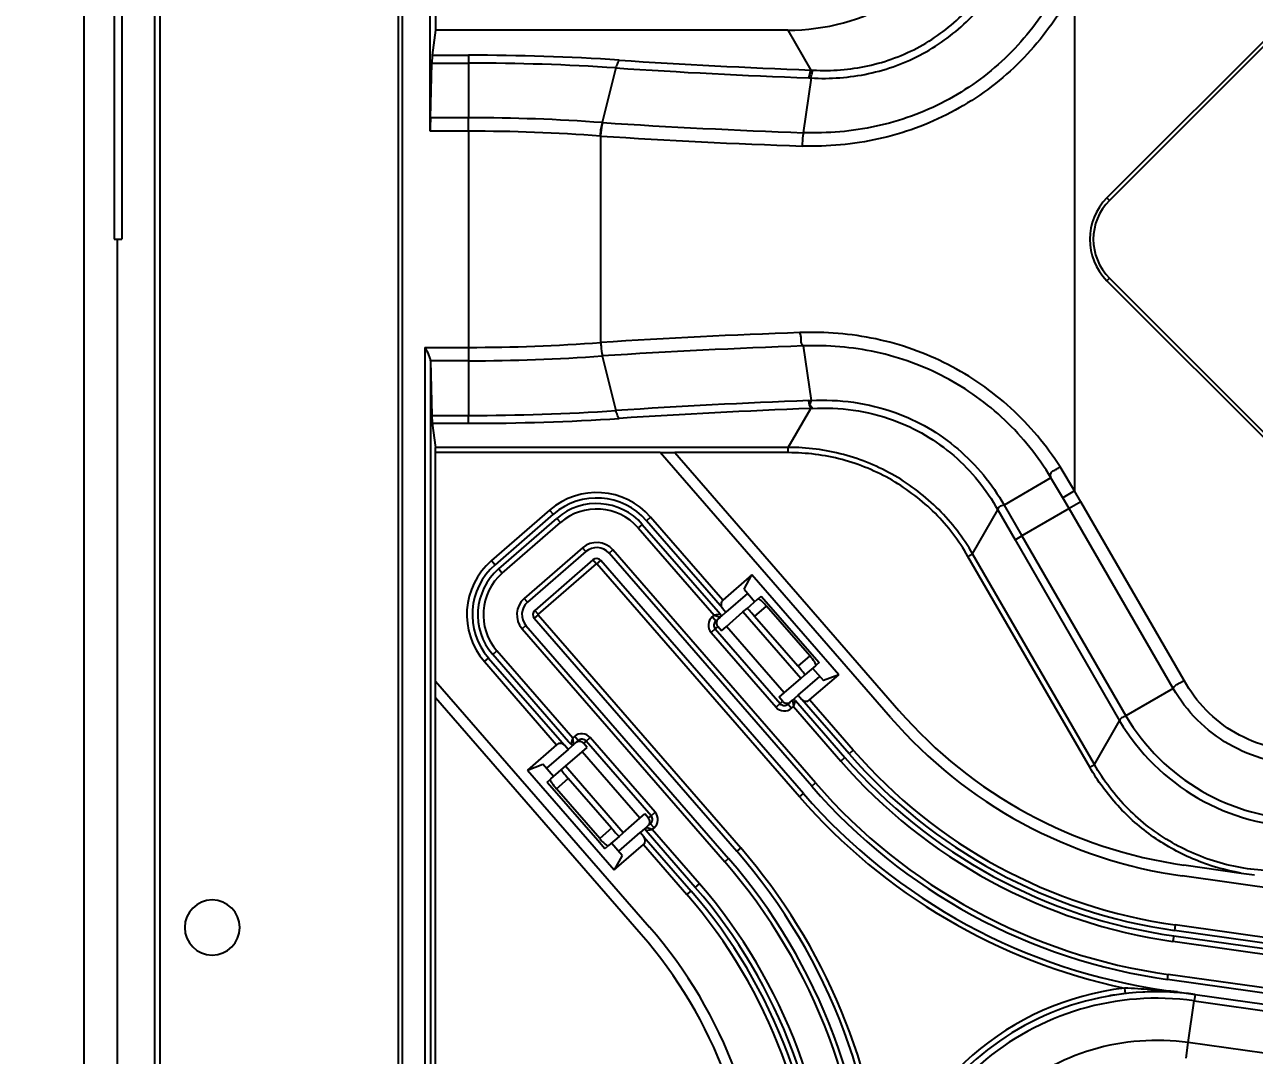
# Model space of a CAD drawing. Header units: millimetres. Extents: x -1070 to 42146, y 1440 to 12921.
# Drawn here: x 2052.3 to 2163.9, y 2947.4 to 3041 of the extents above; entities that cross this region are included whole.
import ezdxf

# ---------------------------------------------------------------- set-up
doc = ezdxf.new("R2010")
doc.units = ezdxf.units.MM
doc.layers.add('DIM', color=4, linetype='Continuous')
doc.layers.add('n', color=7, linetype='Continuous')
doc.styles.get("Standard").update_dxf_attribs({"font": 'arial.ttf'})
doc.dimstyles.new('ISO-200', dxfattribs={"dimtxt": 30, "dimasz": 25, "dimexe": 1.25, "dimexo": 5, "dimgap": 5, "dimtad": 1, "dimtoh": 1, "dimdec": 1, "dimdsep": 46, "dimtxsty": 'Standard', "dimcen": 2.5, "dimadec": 0, "dimazin": 0, "dimtfac": 1, "dimtdec": 1, "dimtmove": 0, "dimatfit": 3, "dimfxl": 1, "dimarcsym": 0})

# ---------------------------------------------------------------- blocks, each defined once
blk = doc.blocks.new('*D68')
at = {"layer": 'Defpoints', "color": 0, "transparency": 16777216}
for p in [(2305.58, 3339.04), (1878.41, 2805.54), (2305.58, 2805.54)]:
    blk.add_point(p, dxfattribs=at)
at = {"layer": 'DIM', "color": 0, "lineweight": -2, "transparency": 16777216}
for p, q in [((2300.58, 3339.04), (1877.16, 3339.04)), ((1878.41, 3314.04), (1878.41, 2830.54)), ((2300.58, 2805.54), (1877.16, 2805.54))]:
    blk.add_line(p, q, dxfattribs=at)
at = {"layer": 'DIM', "color": 0, "transparency": 16777216}
for points in [[(1874.24, 3314.04), (1882.58, 3314.04), (1878.41, 3339.04)], [(1874.24, 2830.54), (1882.58, 2830.54), (1878.41, 2805.54)]]:
    blk.add_solid(points, dxfattribs=at)
at = {"layer": 'DIM', "color": 0, "lineweight": -3, "transparency": 16777216, "insert": (1834.96, 3050.09), "char_height": 30, "attachment_point": 2, "rotation": 90}
blk.add_mtext('533.5 [1\'-9"]', dxfattribs=at)

msp = doc.modelspace()

# ---------------------------------------------------------------- linework, layer by layer
at = {"layer": 'n', "color": 7, "linetype": 'Continuous', "lineweight": -3, "true_color": 0xffffff}
for p, q in [((2086.209, 2894.955), (2086.209, 3398.126)), ((2086.551, 3398.489), (2086.551, 2894.592)), ((2057.683, 2897.769), (2057.683, 3395.313)), ((2060.39, 3394.66), (2060.39, 3021.541)), ((2061.097, 3394.699), (2061.097, 3021.541)), ((2064.061, 3394.699), (2064.061, 2898.382)), ((2064.556, 3394.726), (2064.556, 2898.355)), ((2089.101, 3031.357), (2089.101, 3103.041)), ((2089.583, 3103.041), (2089.583, 3040.534)), ((2150.533, 3025.306), (2178.818, 3053.59)), ((2150.763, 3025.076), (2179.047, 3053.361)), ((2147.583, 3044.395), (2147.583, 2998.686)), ((2089.583, 3040.534), (2089.286, 3038.254)), ((2121.548, 3040.534), (2089.583, 3040.534)), ((2121.548, 3040.534), (2123.642, 3036.907)), ((2089.286, 3038.254), (2092.583, 3038.254)), ((2092.583, 3038.254), (2092.583, 3037.54)), ((2089.115, 3032.575), (2089.248, 3037.54)), ((2089.248, 3037.54), (2092.583, 3037.54)), ((2092.583, 3037.54), (2092.583, 3032.575)), ((2105.954, 3037.098), (2104.721, 3032.134)), ((2123.67, 3036.187), (2122.961, 3031.222)), ((2092.583, 3032.575), (2089.115, 3032.575)), ((2092.583, 3031.357), (2092.583, 3032.575)), ((2104.761, 3032.132), (2104.721, 3032.134)), ((2092.583, 3031.357), (2089.101, 3031.357)), ((2092.583, 3031.357), (2092.583, 3011.724)), ((2104.587, 3030.911), (2104.543, 3030.913)), ((2104.587, 3012.171), (2104.587, 3030.911)), ((2150.533, 3025.306), (2150.763, 3025.076)), ((2060.39, 3021.541), (2060.683, 3021.541)), ((2060.683, 3021.541), (2061.097, 3021.541)), ((2060.683, 3021.541), (2060.683, 2898.382)), ((2150.533, 3017.775), (2150.763, 3018.005)), ((2179.047, 2989.721), (2150.763, 3018.005)), ((2178.818, 2989.491), (2150.533, 3017.775)), ((2088.618, 3011.724), (2092.583, 3011.724)), ((2088.618, 3011.724), (2088.618, 2900.041)), ((2092.583, 3011.724), (2092.583, 3010.507)), ((2122.961, 3011.856), (2123.669, 3006.896)), ((2089.115, 3010.507), (2089.248, 3005.542)), ((2092.583, 3010.507), (2089.115, 3010.507)), ((2089.118, 3010.417), (2089.118, 2900.041)), ((2092.583, 3010.507), (2092.583, 3005.542)), ((2104.721, 3010.947), (2105.954, 3005.983)), ((2123.466, 3006.887), (2123.669, 3006.896)), ((2123.691, 3006.898), (2123.532, 3006.513)), ((2121.605, 3002.647), (2123.642, 3006.174)), ((2089.248, 3005.542), (2092.583, 3005.542)), ((2089.286, 3004.827), (2089.57, 3002.647)), ((2089.286, 3004.827), (2092.583, 3004.827)), ((2092.583, 3004.827), (2092.583, 3005.542)), ((2121.605, 3002.647), (2089.57, 3002.647)), ((2121.605, 3002.164), (2121.605, 3002.647)), ((2109.979, 3002.164), (2089.583, 3002.164)), ((2089.583, 2981.423), (2089.583, 3002.164)), ((2130.898, 2978.099), (2109.979, 3002.164)), ((2109.979, 3002.164), (2111.304, 3002.164)), ((2111.304, 3002.164), (2131.653, 2978.755)), ((2121.605, 3002.164), (2111.304, 3002.164)), ((2147.583, 2998.686), (2146.274, 3000.862)), ((2145.447, 2999.891), (2141.192, 2997.406)), ((2146.534, 2998.063), (2145.445, 2999.89)), ((2147.583, 2998.686), (2146.534, 2998.063)), ((2147.116, 2997.089), (2146.534, 2998.063)), ((2148.166, 2997.705), (2147.583, 2998.686)), ((2099.937, 2996.949), (2094.654, 2992.357)), ((2099.937, 2996.949), (2100.265, 2996.572)), ((2138.336, 2992.988), (2140.631, 2996.963)), ((2140.631, 2996.963), (2142.197, 2994.25)), ((2141.191, 2997.406), (2142.817, 2994.607)), ((2147.116, 2997.089), (2142.817, 2994.607)), ((2156.555, 2980.741), (2147.116, 2997.089)), ((2148.166, 2997.705), (2147.119, 2997.085)), ((2157.536, 2981.477), (2148.166, 2997.705)), ((2100.265, 2996.572), (2094.982, 2991.979)), ((2095.31, 2991.602), (2100.593, 2996.194)), ((2095.638, 2991.225), (2100.921, 2995.817)), ((2100.593, 2996.194), (2100.921, 2995.817)), ((2109.107, 2996.308), (2108.729, 2995.98)), ((2115.618, 2988.055), (2108.729, 2995.98)), ((2115.667, 2988.761), (2109.107, 2996.308)), ((2108.352, 2995.652), (2107.975, 2995.324)), ((2107.975, 2995.324), (2114.863, 2987.399)), ((2108.352, 2995.652), (2115.241, 2987.727)), ((2142.197, 2994.25), (2142.816, 2994.607)), ((2142.817, 2994.607), (2152.256, 2978.259)), ((2102.916, 2993.521), (2097.633, 2988.929)), ((2103.217, 2993.176), (2102.916, 2993.521)), ((2142.197, 2994.25), (2151.687, 2977.813)), ((2094.654, 2992.357), (2094.982, 2991.979)), ((2103.217, 2993.176), (2097.934, 2988.583)), ((2103.873, 2992.421), (2098.59, 2987.829)), ((2104.174, 2992.075), (2103.873, 2992.421)), ((2104.233, 2992.071), (2104.578, 2992.372)), ((2122.974, 2971.21), (2104.578, 2992.372)), ((2105.333, 2993.028), (2105.679, 2993.328)), ((2123.729, 2971.866), (2105.333, 2993.028)), ((2124.074, 2972.167), (2105.679, 2993.328)), ((2137.917, 2992.746), (2138.336, 2992.988)), ((2148.974, 2973.596), (2137.917, 2992.746)), ((2149.392, 2973.838), (2138.336, 2992.988)), ((2095.31, 2991.602), (2095.638, 2991.225)), ((2104.174, 2992.075), (2098.891, 2987.483)), ((2122.628, 2970.91), (2104.233, 2992.071)), ((2118.309, 2991.057), (2115.667, 2988.761)), ((2117.586, 2989.754), (2118.309, 2991.057)), ((2126.181, 2982.001), (2118.309, 2991.057)), ((2117.908, 2989.384), (2115.946, 2987.678)), ((2117.586, 2989.754), (2118.564, 2988.629)), ((2118.873, 2988.898), (2119.149, 2989.138)), ((2119.149, 2989.138), (2119.151, 2989.139)), ((2119.151, 2989.139), (2119.807, 2988.384)), ((2097.934, 2988.583), (2097.633, 2988.929)), ((2115.618, 2988.055), (2115.946, 2987.678)), ((2117.49, 2987.695), (2117.867, 2988.023)), ((2117.867, 2988.023), (2118.823, 2988.854)), ((2118.55, 2987.292), (2119.628, 2988.229)), ((2118.823, 2988.854), (2118.873, 2988.898)), ((2123.565, 2983.701), (2119.628, 2988.229)), ((2119.807, 2988.384), (2123.743, 2983.856)), ((2098.887, 2987.424), (2098.541, 2987.123)), ((2098.541, 2987.123), (2116.936, 2965.962)), ((2098.891, 2987.483), (2098.59, 2987.829)), ((2098.887, 2987.424), (2117.282, 2966.262)), ((2114.863, 2987.399), (2114.695, 2987.253)), ((2114.751, 2987.187), (2114.695, 2987.253)), ((2115.023, 2986.875), (2114.751, 2987.187)), ((2115.437, 2987.501), (2114.863, 2987.399)), ((2114.863, 2987.399), (2115.405, 2987.223)), ((2115.191, 2987.022), (2115.023, 2986.875)), ((2115.418, 2987.219), (2115.191, 2987.022)), ((2115.241, 2987.727), (2115.437, 2987.501)), ((2115.405, 2987.223), (2115.418, 2987.219)), ((2115.418, 2987.219), (2115.569, 2987.35)), ((2115.569, 2987.35), (2115.946, 2987.678)), ((2115.986, 2986.388), (2117.49, 2987.695)), ((2122.738, 2981.657), (2117.49, 2987.695)), ((2122.486, 2982.763), (2118.55, 2987.292)), ((2097.786, 2986.467), (2097.44, 2986.166)), ((2097.44, 2986.166), (2115.836, 2965.005)), ((2097.786, 2986.467), (2116.181, 2965.306)), ((2114.965, 2986.163), (2114.59, 2985.837)), ((2114.59, 2985.837), (2120.495, 2979.045)), ((2115.202, 2986.369), (2114.965, 2986.163)), ((2114.965, 2986.163), (2120.869, 2979.37)), ((2115.53, 2985.992), (2115.202, 2986.369)), ((2115.53, 2985.992), (2115.986, 2986.388)), ((2121.235, 2980.35), (2115.986, 2986.388)), ((2094.012, 2983.187), (2094.39, 2983.515)), ((2094.39, 2983.515), (2101.278, 2975.59)), ((2094.767, 2983.843), (2095.145, 2984.171)), ((2101.656, 2975.918), (2094.767, 2983.843)), ((2102.033, 2976.246), (2095.145, 2984.171)), ((2123.565, 2983.701), (2122.486, 2982.763)), ((2123.743, 2983.856), (2124.399, 2983.101)), ((2094.012, 2983.187), (2100.573, 2975.64)), ((2124.071, 2982.816), (2123.116, 2981.986)), ((2123.813, 2982.592), (2124.791, 2981.467)), ((2124.121, 2982.86), (2124.071, 2982.816)), ((2124.399, 2983.101), (2124.121, 2982.86)), ((2089.583, 2981.423), (2109.012, 2959.073)), ((2089.583, 2979.899), (2089.583, 2981.423)), ((2121.235, 2980.35), (2122.738, 2981.657)), ((2122.507, 2980.131), (2124.469, 2981.837)), ((2122.738, 2981.657), (2123.116, 2981.986)), ((2123.54, 2979.704), (2126.181, 2982.001)), ((2126.181, 2982.001), (2124.791, 2981.467)), ((2120.779, 2979.954), (2121.235, 2980.35)), ((2122.507, 2980.131), (2122.129, 2979.803)), ((2122.507, 2980.131), (2122.835, 2979.754)), ((2156.555, 2980.741), (2152.256, 2978.259)), ((2108.257, 2958.417), (2089.583, 2979.899)), ((2089.583, 2900.041), (2089.583, 2979.899)), ((2120.869, 2979.37), (2120.495, 2979.045)), ((2121.107, 2979.577), (2120.779, 2979.954)), ((2120.869, 2979.37), (2121.107, 2979.577)), ((2121.583, 2979.328), (2121.752, 2979.475)), ((2121.583, 2979.328), (2121.799, 2979.08)), ((2121.752, 2979.475), (2121.978, 2979.672)), ((2121.799, 2979.08), (2121.911, 2978.951)), ((2121.911, 2978.951), (2122.08, 2979.098)), ((2122.129, 2979.803), (2121.978, 2979.672)), ((2121.978, 2979.672), (2122.08, 2979.098)), ((2122.08, 2979.098), (2122.102, 2979.166)), ((2122.08, 2979.098), (2126.37, 2974.162)), ((2122.102, 2979.166), (2122.256, 2979.639)), ((2122.256, 2979.639), (2122.26, 2979.652)), ((2122.26, 2979.652), (2122.457, 2979.426)), ((2122.457, 2979.426), (2126.747, 2974.49)), ((2127.125, 2974.818), (2122.835, 2979.754)), ((2127.502, 2975.147), (2123.54, 2979.704)), ((2149.392, 2973.838), (2151.687, 2977.813)), ((2100.573, 2975.64), (2097.932, 2973.343)), ((2101.607, 2975.213), (2101.278, 2975.59)), ((2101.853, 2975.692), (2101.656, 2975.918)), ((2101.857, 2975.705), (2101.853, 2975.692)), ((2102.011, 2976.178), (2101.857, 2975.705)), ((2101.984, 2975.541), (2102.135, 2975.672)), ((2102.033, 2976.246), (2102.011, 2976.178)), ((2102.202, 2976.393), (2102.033, 2976.246)), ((2102.135, 2975.672), (2102.033, 2976.246)), ((2102.361, 2975.869), (2102.135, 2975.672)), ((2102.314, 2976.264), (2102.202, 2976.393)), ((2102.53, 2976.016), (2102.314, 2976.264)), ((2102.53, 2976.016), (2102.361, 2975.869)), ((2103.244, 2975.974), (2103.006, 2975.767)), ((2103.335, 2975.39), (2103.006, 2975.767)), ((2103.244, 2975.974), (2103.618, 2976.299)), ((2109.148, 2969.181), (2103.244, 2975.974)), ((2109.523, 2969.507), (2103.618, 2976.299)), ((2101.607, 2975.213), (2099.644, 2973.507)), ((2101.375, 2973.687), (2102.878, 2974.994)), ((2101.607, 2975.213), (2101.984, 2975.541)), ((2102.878, 2974.994), (2103.335, 2975.39)), ((2108.127, 2968.956), (2102.878, 2974.994)), ((2126.747, 2974.49), (2126.37, 2974.162)), ((2127.502, 2975.147), (2127.125, 2974.818)), ((2097.932, 2973.343), (2099.322, 2973.877)), ((2097.932, 2973.343), (2105.804, 2964.287)), ((2100.3, 2972.753), (2099.322, 2973.877)), ((2100.042, 2972.528), (2100.997, 2973.358)), ((2100.997, 2973.358), (2101.375, 2973.687)), ((2106.624, 2967.649), (2101.375, 2973.687)), ((2148.974, 2973.596), (2149.392, 2973.838)), ((2099.714, 2972.243), (2099.992, 2972.484)), ((2099.714, 2972.243), (2100.37, 2971.488)), ((2099.992, 2972.484), (2100.042, 2972.528)), ((2100.548, 2971.643), (2101.627, 2972.581)), ((2105.563, 2968.053), (2101.627, 2972.581)), ((2100.37, 2971.488), (2104.306, 2966.96)), ((2104.485, 2967.115), (2100.548, 2971.643)), ((2122.628, 2970.91), (2122.974, 2971.21)), ((2123.729, 2971.866), (2124.074, 2972.167)), ((2106.624, 2967.649), (2108.127, 2968.956)), ((2108.127, 2968.956), (2108.583, 2969.352)), ((2108.911, 2968.975), (2108.583, 2969.352)), ((2108.911, 2968.975), (2109.148, 2969.181)), ((2109.148, 2969.181), (2109.523, 2969.507)), ((2105.563, 2968.053), (2104.485, 2967.115)), ((2108.544, 2967.994), (2108.167, 2967.666)), ((2108.695, 2968.125), (2108.544, 2967.994)), ((2108.676, 2967.843), (2109.25, 2967.945)), ((2108.872, 2967.617), (2108.676, 2967.843)), ((2108.695, 2968.125), (2108.922, 2968.322)), ((2108.708, 2968.121), (2108.695, 2968.125)), ((2109.25, 2967.945), (2108.708, 2968.121)), ((2108.922, 2968.322), (2109.091, 2968.469)), ((2109.091, 2968.469), (2109.362, 2968.157)), ((2109.25, 2967.945), (2109.419, 2968.091)), ((2113.54, 2963.009), (2109.25, 2967.945)), ((2109.362, 2968.157), (2109.419, 2968.091)), ((2104.306, 2966.96), (2104.962, 2966.205)), ((2106.246, 2967.321), (2105.29, 2966.49)), ((2106.527, 2965.59), (2105.549, 2966.715)), ((2106.205, 2965.96), (2108.167, 2967.666)), ((2106.246, 2967.321), (2106.624, 2967.649)), ((2108.495, 2967.289), (2108.167, 2967.666)), ((2108.495, 2967.289), (2112.785, 2962.353)), ((2113.163, 2962.681), (2108.872, 2967.617)), ((2104.964, 2966.206), (2104.962, 2966.205)), ((2105.24, 2966.447), (2104.964, 2966.206)), ((2105.29, 2966.49), (2105.24, 2966.447)), ((2105.804, 2964.287), (2108.446, 2966.583)), ((2106.527, 2965.59), (2105.804, 2964.287)), ((2108.446, 2966.583), (2112.408, 2962.025)), ((2117.282, 2966.262), (2116.936, 2965.962)), ((2116.181, 2965.306), (2115.836, 2965.005)), ((2157.505, 2964.718), (2162.718, 2963.986)), ((2199.373, 2957.824), (2157.366, 2963.728)), ((2162.718, 2963.986), (2163.923, 2963.816)), ((2112.408, 2962.025), (2112.785, 2962.353)), ((2113.163, 2962.681), (2113.54, 2963.009)), ((2156.74, 2959.272), (2156.67, 2958.776)), ((2198.747, 2953.368), (2156.74, 2959.272)), ((2156.601, 2958.281), (2156.531, 2957.786)), ((2156.531, 2957.786), (2198.538, 2951.883)), ((2156.601, 2958.281), (2198.608, 2952.378)), ((2198.677, 2952.873), (2156.67, 2958.776)), ((2156.044, 2954.32), (2156.108, 2954.774)), ((2198.115, 2948.87), (2156.108, 2954.774)), ((2152.119, 2953.533), (2152.176, 2953.036)), ((2198.051, 2948.417), (2156.044, 2954.32)), ((2156.911, 2953.189), (2158.538, 2952.96)), ((2157.924, 2948.589), (2158.457, 2952.38)), ((2158.538, 2952.96), (2158.457, 2952.38)), ((2158.457, 2952.38), (2197.83, 2946.846)), ((2158.538, 2952.96), (2197.912, 2947.426)), ((2157.727, 2947.188), (2157.924, 2948.589)), ((2197.297, 2943.055), (2157.924, 2948.589))]:
    msp.add_line(p, q, dxfattribs=at)
for centre, radius, start, end in [((2092.611, 2828.899), 209.355, 86.26269, 90.00785), ((2092.612, 2835.724), 201.816, 86.20921, 90.00814), ((2146.346, 3649.597), 613.829, 266.227003, 267.863804), ((2146.357, 3643.072), 606.59, 266.209658, 267.853934), ((2124.13, 3053.909), 17.727, 267.85243, 268.51166), ((2124.342, 3052.489), 15.597, 267.42625, 268.25411), ((2092.691, 2867.974), 164.601, 85.80895, 90.0377), ((2146.645, 3687.454), 656.659, 266.343007, 267.933037), ((2092.688, 2872.735), 158.622, 85.71384, 90.03788), ((2146.62, 3693.064), 663.487, 266.367767, 267.948055), ((2154.299, 3021.541), 5.325, 135, 225), ((2154.299, 3021.541), 5, 135, 225), ((2144.933, 2380.77), 632.688, 92.017151, 93.656258), ((2092.671, 3170.773), 159.049, 269.96825, 274.29649), ((2145.422, 2378.031), 634.223, 92.029491, 93.67946), ((2092.677, 3175.487), 164.98, 269.96717, 274.1862), ((2146.382, 2392.7), 614.614, 92.136816, 93.771528), ((2092.609, 3207.449), 201.907, 269.99271, 273.7899), ((2146.37, 2399.714), 606.886, 92.146291, 93.789778), ((2124.343, 2990.572), 15.618, 92.06981, 92.57339), ((2092.614, 3214.095), 209.267, 269.99139, 273.73805), ((2104.201, 2992.044), 6.5, 41, 131), ((2104.201, 2992.044), 6, 41, 130.75001), ((2104.201, 2992.044), 5.5, 41, 131), ((2104.201, 2992.044), 5, 41, 131), ((2104.201, 2992.044), 6, 130.75001, 131), ((2104.201, 2992.044), 1.958, 41, 131), ((2104.201, 2992.044), 1.5, 41, 131), ((2098.918, 2987.451), 6.5, 131, 221), ((2104.201, 2992.044), 0.5, 41, 131), ((2098.918, 2987.451), 6, 131, 220.75001), ((2098.918, 2987.451), 5.5, 131, 221), ((2098.918, 2987.451), 5, 131, 221), ((2104.201, 2992.044), 0.0417, 41, 131), ((2098.918, 2987.451), 1.958, 131, 221), ((2098.918, 2987.451), 1.5, 131, 221), ((2098.918, 2987.451), 0.5, 131, 221), ((2098.918, 2987.451), 0.0417, 131, 221), ((2115.286, 2987.37), 0.2, 311, 41), ((2098.918, 2987.451), 6, 220.75001, 221), ((2122.109, 2979.521), 0.2, 101.00044, 131), ((2122.109, 2979.521), 0.2, 41, 101.00044), ((2163.351, 3006.309), 43, 221, 262), ((2163.351, 3006.309), 42, 221, 262), ((2168.667, 2987.898), 19.747, 210.7052, 239.99441), ((2168.707, 2987.964), 19.1, 210.53833, 239.99005), ((2102.004, 2975.823), 0.2, 221, 281.00044), ((2102.004, 2975.823), 0.2, 281.00044, 311), ((2163.351, 3006.309), 48.5, 221, 262), ((2163.351, 3006.309), 48, 221, 262), ((2163.351, 3006.309), 47.5, 221, 262), ((2163.351, 3006.309), 49, 221, 262), ((2163.351, 3006.309), 53.5, 221, 262), ((2163.351, 3006.309), 52.5, 221, 262), ((2163.351, 3006.309), 52.042, 221, 262), ((2168.699, 2987.969), 19.101, 240.01923, 269.46095), ((2163.351, 3006.309), 53.958, 221, 257.98531), ((2168.661, 2987.901), 19.747, 240.01267, 269.29585), ((2108.827, 2967.974), 0.2, 131, 221), ((2076.559, 2930.863), 53.5, 0, 41), ((2076.559, 2930.863), 53.958, 4.01469, 41), ((2076.559, 2930.863), 52.042, 0, 41), ((2076.559, 2930.863), 52.5, 0, 41), ((2076.559, 2930.863), 48, 0, 41), ((2076.559, 2930.863), 48.5, 0, 41), ((2076.559, 2930.863), 49, 0, 41), ((2069.302, 2959.041), 2.5, 0, 180), ((2076.559, 2930.863), 47.5, 0, 41), ((2069.302, 2959.041), 2.5, 180, 0), ((2076.559, 2930.863), 43, 0, 41), ((2076.559, 2930.863), 42, 0, 41), ((2155.059, 2928.203), 25.5, 96.62169, 165.37831), ((2163.351, 3006.309), 53.5, 262, 263.11488), ((2155.059, 2928.203), 25, 82, 180), ((2155.059, 2928.203), 24.414, 82, 180), ((2155.059, 2928.203), 25, 96.62169, 100.02905), ((2155.059, 2928.203), 25, 96.52864, 96.62169), ((2155.059, 2928.203), 25, 89.40118, 92.90091), ((2155.059, 2928.203), 25, 89.27451, 89.40118), ((2155.059, 2928.203), 25, 86.59402, 89.27451), ((2155.059, 2928.203), 25, 85.66097, 86.59402), ((2155.059, 2928.203), 25, 82, 85.66097), ((2155.059, 2928.203), 20.586, 82, 180)]:
    msp.add_arc(centre, radius, start, end, dxfattribs=at)
for centre, major_axis, ratio, start_param, end_param in [((2120.747, 3061.239), (-10.468, 18.131), 0.955319, 2.6375574, 3.6456279), ((2089.304, 3036.322), (0, 2), 0.0349208, 0.2617994, 0.9162979), ((2089.171, 3031.357), (0, 2), 0.0349208, 0.9162979, 1.5707963), ((2089.304, 3006.759), (0, 2), 0.0349208, -4.0578905, -3.403392), ((2089.565, 3002.164), (0, 0.5), 0.0349208, -1.5707963, -0.2617994), ((2115.995, 2988.384), (0.377, 0.328), 1, 1.5707963, 3.1415927), ((2118.523, 2987.269), (-0.656, 0.755), 0.0349208, -1.5707963, 0), ((2119.529, 2988.143), (-0.656, 0.755), 0.1316525, -1.0499925, 0), ((2119.529, 2988.143), (-0.656, 0.755), 0.1316525, -1.5707963, -1.0499925), ((2115.582, 2986.699), (-0.38, -0.33), 0.9925462, -1.3049386, -0.5210669), ((2115.582, 2986.699), (-0.38, -0.33), 0.9925462, -0.5210669, 0), ((2123.465, 2983.615), (-0.656, 0.755), 0.1316525, -3.0063554, -1.5707963), ((2122.46, 2982.74), (-0.656, 0.755), 0.0349208, -3.1415927, -1.5707963), ((2123.465, 2983.615), (-0.656, 0.755), 0.1316525, -3.1415927, -3.0063554), ((2121.487, 2979.907), (0.38, 0.33), 0.9925462, 3.1415927, 3.7948493), ((2121.487, 2979.907), (0.38, 0.33), 0.9925462, 3.7948493, 4.5772425), ((2123.212, 2980.082), (-0.328, 0.377), 1, -4.712389, -3.1415927), ((2100.901, 2975.262), (-0.328, 0.377), 1, -1.5707963, 0), ((2102.626, 2975.437), (-0.38, -0.33), 0.9925462, 3.7948493, 4.5772425), ((2102.626, 2975.437), (-0.38, -0.33), 0.9925462, 3.1415927, 3.7948493), ((2101.653, 2972.604), (-0.656, 0.755), 0.0349208, 0, 1.5707963), ((2100.648, 2971.73), (-0.656, 0.755), 0.1316525, 0.1352372, 1.5707963), ((2100.648, 2971.73), (-0.656, 0.755), 0.1316525, 0, 0.1352372), ((2108.531, 2968.645), (0.38, 0.33), 0.9925462, -0.5210669, 0), ((2105.59, 2968.075), (-0.656, 0.755), 0.0349208, 1.5707963, 3.1415927), ((2108.531, 2968.645), (0.38, 0.33), 0.9925462, -1.3049386, -0.5210669), ((2104.584, 2967.201), (-0.656, 0.755), 0.1316525, -4.712389, -4.1915851), ((2104.584, 2967.201), (-0.656, 0.755), 0.1316525, -4.1915851, -3.1415927), ((2108.118, 2966.961), (0.377, 0.328), 1, -1.5707963, 0)]:
    msp.add_ellipse(centre, major_axis=major_axis, ratio=ratio, start_param=start_param, end_param=end_param, dxfattribs=at)
for points, knots in [([(2133.552, 3039.052), (2135.012, 3039.85), (2137.717, 3041.88), (2139.751, 3044.574), (2140.574, 3046.021)], [0, 0, 0, 0, 0.4997849, 1, 1, 1, 1]), ([(2133.83, 3038.407), (2135.36, 3039.236), (2138.196, 3041.348), (2140.33, 3044.161), (2141.192, 3045.675)], [0, 0, 0, 0, 0.4997387, 1, 1, 1, 1]), ([(2145.444, 3043.193), (2144.302, 3041.278), (2141.484, 3037.742), (2135.986, 3033.807), (2129.647, 3031.513), (2125.172, 3031.137), (2122.961, 3031.222)], [0, 0, 0, 0, 0.2506922, 0.5011765, 0.7511003, 1, 1, 1, 1]), ([(2146.478, 3042.558), (2145.266, 3040.561), (2142.287, 3036.876), (2136.512, 3032.772), (2129.872, 3030.358), (2125.183, 3029.933), (2122.863, 3030.003)], [0, 0, 0, 0, 0.2506196, 0.5010579, 0.7509964, 1, 1, 1, 1]), ([(2123.67, 3036.187), (2125.409, 3036.09), (2128.947, 3036.342), (2132.284, 3037.568), (2133.83, 3038.407)], [0, 0, 0, 0, 0.4976102, 1, 1, 1, 1]), ([(2123.867, 3036.899), (2125.524, 3036.813), (2128.898, 3037.065), (2132.079, 3038.246), (2133.552, 3039.052)], [0, 0, 0, 0, 0.4970491, 1, 1, 1, 1]), ([(2106.258, 3037.809), (2106.185, 3037.735), (2106.066, 3037.496), (2105.992, 3037.249), (2105.954, 3037.098)], [0, 0, 0, 0, 0.3992171, 1, 1, 1, 1]), ([(2123.642, 3036.907), (2123.595, 3036.825), (2123.531, 3036.584), (2123.488, 3036.344), (2123.466, 3036.194)], [0, 0, 0, 0, 0.3850072, 1, 1, 1, 1]), ([(2123.67, 3036.188), (2123.691, 3036.337), (2123.742, 3036.577), (2123.815, 3036.818), (2123.867, 3036.899)], [0, 0, 0, 0, 0.6115286, 1, 1, 1, 1]), ([(2104.543, 3030.913), (2104.55, 3031.023), (2104.585, 3031.433), (2104.65, 3031.841), (2104.723, 3032.134)], [0, 0, 0, 0, 0.2657174, 1, 1, 1, 1]), ([(2104.587, 3030.911), (2104.593, 3031.02), (2104.626, 3031.43), (2104.689, 3031.839), (2104.761, 3032.132)], [0, 0, 0, 0, 0.2657911, 1, 1, 1, 1]), ([(2122.959, 3031.222), (2122.947, 3031.131), (2122.9, 3030.726), (2122.873, 3030.318), (2122.863, 3030.003)], [0, 0, 0, 0, 0.2263716, 1, 1, 1, 1]), ([(2146.274, 3000.862), (2145.037, 3002.825), (2142.772, 3005.541), (2139.134, 3008.443), (2136.131, 3010.232), (2132.927, 3011.615), (2129.572, 3012.561), (2126.131, 3013.056), (2123.816, 3013.108), (2122.664, 3013.067)], [0, 0, 0, 0, 0.2502172, 0.3755581, 0.5008244, 0.6259672, 0.7509211, 0.8756186, 1, 1, 1, 1]), ([(2122.959, 3011.853), (2122.896, 3011.931), (2122.812, 3012.061), (2122.763, 3012.261), (2122.761, 3012.418), (2122.767, 3012.579), (2122.747, 3012.8), (2122.699, 3012.961), (2122.664, 3013.067)], [0, 0, 0, 0, 0.2372351, 0.3568066, 0.4796114, 0.606588, 0.7360732, 1, 1, 1, 1]), ([(2088.618, 3011.724), (2088.73, 3011.5), (2088.896, 3011.172), (2089.068, 3010.731), (2089.115, 3010.51), (2089.118, 3010.404)], [0, 0, 0, 0, 0.5290793, 0.7757866, 1, 1, 1, 1]), ([(2104.587, 3012.171), (2104.59, 3012.062), (2104.612, 3011.652), (2104.662, 3011.242), (2104.723, 3010.947)], [0, 0, 0, 0, 0.266238, 1, 1, 1, 1]), ([(2145.447, 2999.891), (2144.302, 3001.803), (2142.181, 3004.459), (2138.735, 3007.308), (2135.874, 3009.066), (2132.81, 3010.428), (2128.535, 3011.667), (2125.172, 3011.937), (2122.961, 3011.853)], [0, 0, 0, 0, 0.2503657, 0.3757909, 0.5011371, 0.6263504, 0.7513586, 1, 1, 1, 1]), ([(2123.532, 3006.513), (2123.526, 3006.541), (2123.5, 3006.665), (2123.48, 3006.79), (2123.466, 3006.887)], [0, 0, 0, 0, 0.2254709, 1, 1, 1, 1]), ([(2123.669, 3006.895), (2124.954, 3006.968), (2127.555, 3006.866), (2130.085, 3006.246), (2131.305, 3005.806)], [0, 0, 0, 0, 0.4980348, 1, 1, 1, 1]), ([(2106.258, 3005.273), (2106.185, 3005.346), (2106.066, 3005.586), (2105.992, 3005.832), (2105.954, 3005.983)], [0, 0, 0, 0, 0.3992198, 1, 1, 1, 1]), ([(2123.532, 3006.513), (2123.567, 3006.48), (2123.63, 3006.419), (2123.709, 3006.331), (2123.749, 3006.248), (2123.766, 3006.198), (2123.779, 3006.18)], [0, 0, 0, 0, 0.3442074, 0.6288654, 0.8393117, 1, 1, 1, 1]), ([(2123.642, 3006.174), (2123.618, 3006.217), (2123.577, 3006.329), (2123.547, 3006.445), (2123.532, 3006.513)], [0, 0, 0, 0, 0.4106347, 1, 1, 1, 1]), ([(2123.779, 3006.18), (2125.02, 3006.25), (2127.535, 3006.151), (2129.981, 3005.544), (2131.16, 3005.113)], [0, 0, 0, 0, 0.4975473, 1, 1, 1, 1]), ([(2131.305, 3005.806), (2132.34, 3005.433), (2134.351, 3004.499), (2137.062, 3002.574), (2139.39, 3000.197), (2140.647, 2998.366), (2141.192, 2997.406)], [0, 0, 0, 0, 0.2493803, 0.4994531, 0.7497443, 1, 1, 1, 1]), ([(2131.16, 3005.113), (2132.155, 3004.75), (2134.088, 3003.839), (2136.686, 3001.967), (2138.914, 2999.661), (2140.109, 2997.888), (2140.629, 2996.96)], [0, 0, 0, 0, 0.2493213, 0.4994551, 0.7497933, 1, 1, 1, 1]), ([(2138.336, 2992.988), (2137.494, 2994.443), (2135.425, 2997.151), (2131.381, 3000.261), (2126.666, 3002.208), (2123.287, 3002.645), (2121.605, 3002.647)], [0, 0, 0, 0, 0.2500223, 0.4999994, 0.749977, 1, 1, 1, 1]), ([(2137.917, 2992.746), (2137.098, 2994.166), (2135.083, 2996.809), (2131.14, 2999.843), (2126.541, 3001.741), (2123.245, 3002.164), (2121.605, 3002.164)], [0, 0, 0, 0, 0.2500204, 0.4999992, 0.7499788, 1, 1, 1, 1]), ([(2145.444, 2999.891), (2145.433, 2999.952), (2145.417, 3000.073), (2145.423, 3000.25), (2145.492, 3000.414), (2145.637, 3000.512), (2145.8, 3000.581), (2145.964, 3000.663), (2146.119, 3000.763), (2146.221, 3000.83), (2146.274, 3000.862)], [0, 0, 0, 0, 0.1297059, 0.2561584, 0.370079, 0.4856456, 0.6129363, 0.742568, 0.87099, 1, 1, 1, 1]), ([(2141.199, 2997.395), (2141.114, 2997.387), (2140.961, 2997.357), (2140.766, 2997.271), (2140.641, 2997.13), (2140.626, 2997.015), (2140.629, 2996.96)], [0, 0, 0, 0, 0.3213552, 0.5833806, 0.7951547, 1, 1, 1, 1]), ([(2114.695, 2987.253), (2114.501, 2987.085), (2114.237, 2986.575), (2114.422, 2986.03), (2114.59, 2985.837)], [0, 0, 0, 0, 0.5000431, 1, 1, 1, 1]), ([(2115.023, 2986.875), (2114.925, 2986.791), (2114.79, 2986.537), (2114.88, 2986.26), (2114.965, 2986.163)], [0, 0, 0, 0, 0.4993461, 1, 1, 1, 1]), ([(2156.556, 2980.739), (2156.596, 2980.827), (2156.688, 2980.977), (2156.891, 2981.133), (2157.106, 2981.233), (2157.322, 2981.351), (2157.464, 2981.436), (2157.536, 2981.477)], [0, 0, 0, 0, 0.2318449, 0.412347, 0.6034197, 0.8005469, 1, 1, 1, 1]), ([(2168.67, 2975.051), (2167.547, 2975.03), (2165.286, 2975.294), (2162.127, 2976.575), (2159.438, 2978.669), (2158.08, 2980.496), (2157.536, 2981.477)], [0, 0, 0, 0, 0.2500097, 0.5000457, 0.7500436, 1, 1, 1, 1]), ([(2168.519, 2973.832), (2167.317, 2973.835), (2164.902, 2974.153), (2161.53, 2975.545), (2158.64, 2977.769), (2157.158, 2979.701), (2156.554, 2980.74)], [0, 0, 0, 0, 0.2500117, 0.5000613, 0.7500617, 1, 1, 1, 1]), ([(2120.495, 2979.045), (2120.663, 2978.852), (2121.176, 2978.592), (2121.718, 2978.783), (2121.911, 2978.951)], [0, 0, 0, 0, 0.499672, 1, 1, 1, 1]), ([(2120.869, 2979.37), (2120.954, 2979.273), (2121.215, 2979.145), (2121.486, 2979.244), (2121.583, 2979.328)], [0, 0, 0, 0, 0.5003688, 1, 1, 1, 1]), ([(2152.263, 2978.247), (2152.194, 2978.202), (2152.043, 2978.167), (2151.806, 2978.08), (2151.692, 2977.914), (2151.687, 2977.813)], [0, 0, 0, 0, 0.3265021, 0.5990485, 1, 1, 1, 1]), ([(2103.618, 2976.299), (2103.45, 2976.493), (2102.937, 2976.752), (2102.395, 2976.561), (2102.202, 2976.393)], [0, 0, 0, 0, 0.499672, 1, 1, 1, 1]), ([(2103.244, 2975.974), (2103.159, 2976.071), (2102.898, 2976.199), (2102.627, 2976.1), (2102.53, 2976.016)], [0, 0, 0, 0, 0.5003688, 1, 1, 1, 1]), ([(2162.718, 2963.986), (2161.298, 2964.23), (2158.502, 2965.032), (2154.68, 2967.123), (2151.408, 2969.999), (2149.694, 2972.348), (2148.974, 2973.596)], [0, 0, 0, 0, 0.2500077, 0.4999946, 0.7499808, 1, 1, 1, 1]), ([(2166.122, 2964.178), (2164.44, 2964.177), (2161.059, 2964.608), (2156.34, 2966.554), (2152.297, 2969.667), (2150.232, 2972.38), (2149.392, 2973.838)], [0, 0, 0, 0, 0.2500207, 0.4999976, 0.7499747, 1, 1, 1, 1]), ([(2109.091, 2968.469), (2109.188, 2968.553), (2109.324, 2968.807), (2109.233, 2969.084), (2109.148, 2969.181)], [0, 0, 0, 0, 0.4993461, 1, 1, 1, 1]), ([(2109.419, 2968.091), (2109.612, 2968.259), (2109.876, 2968.769), (2109.691, 2969.314), (2109.523, 2969.507)], [0, 0, 0, 0, 0.5000431, 1, 1, 1, 1]), ([(2156.937, 2953.19), (2156.536, 2953.23), (2155.734, 2953.295), (2154.13, 2953.429), (2152.924, 2953.499), (2152.119, 2953.533)], [0, 0, 0, 0, 0.2498307, 0.4996124, 1, 1, 1, 1])]:
    msp.add_open_spline(points, degree=3, knots=knots, dxfattribs=at)

# ---------------------------------------------------------------- dimensions: what is measured, and where the dimension line sits
at = {"layer": 'DIM', "color": 7, "lineweight": -3}
dim = msp.add_linear_dim(base=(1878.409, 2805.541), p1=(2305.583, 3339.041), p2=(2305.583, 2805.541), angle=270, dimstyle='ISO-200', dxfattribs=at)
dim.commit()
dim.dimension.update_dxf_attribs({"geometry": '*D68', "text_midpoint": (1878.409, 3050.091), "dimtype": 160})

doc.saveas('drawing.dxf')
